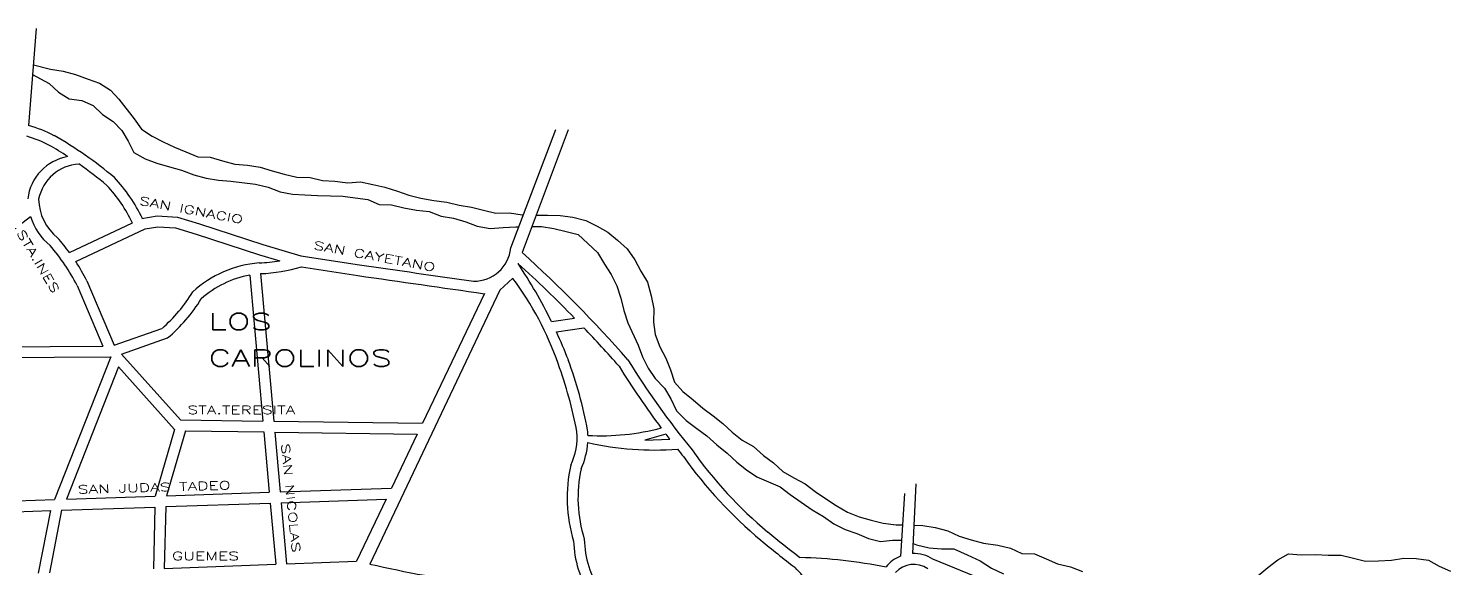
# Model space of a CAD drawing. Header units: millimetres. Extents: x 4374322 to 4409026, y 6503580 to 6534206.
# Drawn here: x 4377345 to 4379049, y 6531313 to 6531960 of the extents above; entities that cross this region are included whole.
import ezdxf

# ---------------------------------------------------------------- set-up
doc = ezdxf.new("R2010")
doc.units = ezdxf.units.MM
for name, color, linetype in [('LINEA CALLE', 252, 'Continuous'), ('NOMBRE BARRIO', 8, 'Continuous'), ('NOMBRE CALLE', 252, 'Continuous'), ('RIO', 252, 'Continuous')]:
    doc.layers.add(name, color=color, linetype=linetype)
doc.styles.add('ROMANS', font='romans')

msp = doc.modelspace()

# ---------------------------------------------------------------- linework, layer by layer
at = {"layer": 'LINEA CALLE', "transparency": 33554687}
for p, q in [((4377354.2, 6531960), (4377345.1, 6531843.7)), ((4377923, 6531697.1), (4377976.9, 6531838.9)), ((4377991.7, 6531838.5), (4377936.5, 6531691.3)), ((4377480.9, 6531732.1), (4377499.1, 6531735.4)), ((4377499.1, 6531735.4), (4377523.6, 6531733.8)), ((4377317.9, 6531711.7), (4377347.4, 6531734.5)), ((4377394.1, 6531691.3), (4377469.6, 6531726.8)), ((4377401.6, 6531680.5), (4377484.9, 6531719.6)), ((4377484.9, 6531719.6), (4377499.8, 6531722.3)), ((4377499.8, 6531722.3), (4377521.2, 6531720.9)), ((4377521.2, 6531720.9), (4377545.9, 6531713.3)), ((4377523.6, 6531733.8), (4377549.9, 6531725.7)), ((4377549.9, 6531725.7), (4377625.7, 6531701.1)), ((4377545.9, 6531713.3), (4377621.8, 6531688.7)), ((4377625.7, 6531701.1), (4377671.5, 6531687.6)), ((4377621.8, 6531688.7), (4377646.1, 6531681.6)), ((4377671.5, 6531687.6), (4377741.6, 6531676.6)), ((4377672.3, 6531674.4), (4377739.7, 6531663.8)), ((4377403.2, 6531652), (4377433.9, 6531579.1)), ((4377414.9, 6531657.5), (4377447.5, 6531580.2)), ((4377610.1, 6531664.4), (4377625.8, 6531489.3)), ((4377623, 6531666.1), (4377638.9, 6531489.2)), ((4377925.5, 6531660.5), (4377909.8, 6531646.1)), ((4377909.8, 6531646.1), (4377754.1, 6531318)), ((4377891.5, 6531642.1), (4377817, 6531486.7)), ((4377447.5, 6531580.2), (4377504.9, 6531600.5)), ((4377971.7, 6531608.7), (4377999.4, 6531612.8)), ((4377977.6, 6531596.4), (4378010.5, 6531601.3)), ((4377456.6, 6531569.6), (4377511.6, 6531589)), ((4377271.8, 6531578.3), (4377433.9, 6531579.1)), ((4377273.6, 6531565.3), (4377443.6, 6531566.2)), ((4377443.6, 6531566.2), (4377376.2, 6531395.3)), ((4377456.6, 6531569.6), (4377527.1, 6531490.7)), ((4377452.9, 6531554.2), (4377390.4, 6531395.8)), ((4377452.9, 6531554.2), (4377520.1, 6531479.1)), ((4377520.1, 6531479.1), (4377496.8, 6531399.4)), ((4377527.1, 6531490.7), (4377625.8, 6531489.3)), ((4377638.9, 6531489.2), (4377817, 6531486.7)), ((4377533.2, 6531477.6), (4377510.5, 6531399.8)), ((4377533.2, 6531477.6), (4377627, 6531476.3)), ((4377627, 6531476.3), (4377633.5, 6531404)), ((4377640, 6531476.1), (4377646.5, 6531404.4)), ((4377640, 6531476.1), (4377810.9, 6531473.8)), ((4377810.9, 6531473.8), (4377779.8, 6531408.9)), ((4378108.7, 6531473.8), (4378083.8, 6531466.4)), ((4378083.8, 6531466.4), (4378113.5, 6531467.5)), ((4378408.5, 6531414), (4378404.5, 6531330.6)), ((4377246, 6531390.9), (4377376.2, 6531395.3)), ((4377390.4, 6531395.8), (4377496.8, 6531399.4)), ((4377510.5, 6531399.8), (4377633.5, 6531404)), ((4377646.5, 6531404.4), (4377779.8, 6531408.9)), ((4377647.6, 6531391.4), (4377773.5, 6531395.7)), ((4377773.5, 6531395.7), (4377738, 6531321.6)), ((4378394.7, 6531402.7), (4378390.1, 6531327.6)), ((4377246.8, 6531377.9), (4377371.3, 6531382.1)), ((4377371.3, 6531382.1), (4377356.7, 6531306.9)), ((4377384.6, 6531382.6), (4377370, 6531307.4)), ((4377384.6, 6531382.6), (4377496.4, 6531386.3)), ((4377496.4, 6531386.3), (4377494.7, 6531312.2)), ((4377509.4, 6531386.8), (4377507.7, 6531312.7)), ((4377509.4, 6531386.8), (4377634.6, 6531391)), ((4377634.6, 6531391), (4377641.2, 6531317.9)), ((4377647.6, 6531391.4), (4377654.2, 6531318.4)), ((4377507.7, 6531312.7), (4377641.2, 6531317.9)), ((4377654.2, 6531318.4), (4377738, 6531321.6)), ((4378272.1, 6531323.9), (4378272.1, 6531323.9)), ((4378599, 6531254.3), (4378428.8, 6531324))]:
    msp.add_line(p, q, dxfattribs=at)
for centre, radius, start, end in [((4377299.9, 6531686.8), 163.3, 62.3319, 73.9265), ((4377299.9, 6531686.8), 150.3, 62.4175, 73.4278), ((4377131.5, 6531402.9), 480.3, 57.1554, 60.2967), ((4377131.5, 6531402.9), 493.3, 50.0976, 60.3242), ((4377401.7, 6531749.2), 58, 99.6758, 173.5082), ((4377408.7, 6531745), 52.6, 93.7121, 168.6615), ((4377131.5, 6531402.9), 480.3, 50.1961, 55.2464), ((4377303.1, 6531646.6), 184.8, 25.7001, 42.6539), ((4377303.1, 6531646.6), 197.8, 25.6294, 42.9047), ((4377417.5, 6531756.3), 60.4, 180.9216, 231.3836), ((4377417.5, 6531756.3), 73.4, 197.2532, 230.4285), ((4377186.3, 6531539.4), 257.4, 36.1764, 41.247), ((4377186.3, 6531539.4), 244.4, 27.4489, 40.9934), ((4377878.6, 6531701.7), 44.7, 269.6184, 354.0112), ((4376897.3, 6530539.6), 1551.3, 41.2762, 47.9408), ((4377186.3, 6531539.4), 257.4, 27.3307, 33.2418), ((4377632.1, 6531546.1), 133.3, 94.6092, 132.6048), ((4377617, 6531843.9), 164.9, 271.5284, 280.1506), ((4377616.1, 6531857.6), 191.6, 272.0615, 287.0343), ((4394164.7, 6645847.5), 115346, 261.814347, 261.882918), ((4376897.3, 6530539.6), 1538.3, 44.2398, 47.7499), ((4377434.9, 6531345.4), 597.9, 26.1242, 33.8204), ((4377632.1, 6531546.1), 120.3, 100.5473, 131.7778), ((4394164.7, 6645847.5), 115359, 261.814307, 261.890457), ((4377616.3, 6531430.9), 385.1, 19.3218, 36.5875), ((4377379.4, 6531743.9), 190.7, 311.2009, 328.4819), ((4377379.4, 6531743.9), 203.7, 310.4879, 327.9504), ((4376897.3, 6530539.6), 1538.3, 41.3165, 43.6443), ((4377434.9, 6531345.4), 597.9, 21.3038, 24.8207), ((4377490.8, 6531379.5), 520.5, 10.7563, 20.0997), ((4377490.8, 6531379.5), 533.5, 10.6888, 20.0812), ((4378919.6, 6532091.8), 1019.6, 211.7589, 216.7994), ((4378919.6, 6532091.8), 1006.6, 211.6974, 219.2591), ((4378031.5, 6531752.3), 280.5, 266.734, 284.8133), ((4377925.5, 6531469.9), 77, 334.2689, 5.0295), ((4377925.5, 6531469.9), 90, 335.2748, 355.9576), ((4377925.5, 6531469.9), 90, 1.4901, 5.457), ((4378095, 6531819.3), 364.6, 257.3792, 274.3699), ((4378919.6, 6532091.8), 1019.6, 217.3123, 217.7556), ((4378919.6, 6532091.8), 1019.6, 218.5964, 219.2342), ((4378564.8, 6531756), 533.6, 215.398, 230.1333), ((4378564.8, 6531756), 520.6, 215.3503, 230.1333), ((4378169.7, 6531397.3), 179.2, 167.3814, 196.7781), ((4378169.7, 6531397.3), 166.2, 167.8666, 197.351), ((4378132.2, 6531351), 134.2, 182.3166, 211.5934), ((4378132.2, 6531351), 121.2, 181.5412, 213.0261), ((4378909.4, 6532168.7), 1071.2, 230.1333, 232.9206), ((4378909.4, 6532168.7), 1058.2, 230.1333, 232.7883), ((4378251.9, 6530696.7), 629.4, 78.9367, 88.3967), ((4378406, 6531288.1), 42.5, 111.8935, 141.4416), ((4378406, 6531288.1), 42.5, 57.4978, 91.9425), ((4378104.7, 6532845.1), 1566.8, 257.0706, 266.8265), ((4378171.5, 6531221.3), 130.7, 21.6183, 45.1993), ((4378451.1, 6531283), 84.5, 157.9836, 158.122), ((4378406, 6531288.1), 29.5, 55.4464, 137.9441)]:
    msp.add_arc(centre, radius, start, end, dxfattribs=at)
at = {"layer": 'RIO', "transparency": 33554687}
for p, q in [((4377350.8, 6531916.3), (4377371.5, 6531911.3)), ((4377371.5, 6531911.3), (4377386.4, 6531908.9)), ((4377386.4, 6531908.9), (4377401.3, 6531904.9)), ((4377349.9, 6531904.8), (4377369.7, 6531893.9)), ((4377369.7, 6531893.9), (4377380.8, 6531883.6)), ((4377401.3, 6531904.9), (4377416.3, 6531899.3)), ((4377416.3, 6531899.3), (4377430.2, 6531894.3)), ((4377430.2, 6531894.3), (4377443.3, 6531886.1)), ((4377380.8, 6531883.6), (4377393.8, 6531875.5)), ((4377393.8, 6531875.5), (4377408.7, 6531873.5)), ((4377408.7, 6531873.5), (4377422.6, 6531867.5)), ((4377443.3, 6531886.1), (4377453.4, 6531875.3)), ((4377453.4, 6531875.3), (4377471.6, 6531851.6)), ((4377422.6, 6531867.5), (4377433.8, 6531856.7)), ((4377433.8, 6531856.7), (4377446.3, 6531848.5)), ((4377446.3, 6531848.5), (4377456.9, 6531837.7)), ((4377456.9, 6531837.7), (4377464.5, 6531824.8)), ((4377471.6, 6531851.6), (4377480.2, 6531839.1)), ((4377480.2, 6531839.1), (4377493.3, 6531831)), ((4377464.5, 6531824.8), (4377471.2, 6531811.3)), ((4377493.3, 6531831), (4377506.3, 6531823.9)), ((4377506.3, 6531823.9), (4377519.8, 6531817.8)), ((4377471.2, 6531811.3), (4377484.7, 6531803.6)), ((4377484.7, 6531803.6), (4377498.6, 6531798.6)), ((4377519.8, 6531817.8), (4377533.7, 6531812.2)), ((4377533.7, 6531812.2), (4377547.7, 6531806.1)), ((4377547.7, 6531806.1), (4377562.5, 6531805.7)), ((4377562.5, 6531805.7), (4377577.4, 6531801.2)), ((4377498.6, 6531798.6), (4377514.1, 6531794.1)), ((4377514.1, 6531794.1), (4377528.5, 6531790.1)), ((4377528.5, 6531790.1), (4377543, 6531784.5)), ((4377577.4, 6531801.2), (4377592.3, 6531797.2)), ((4377592.3, 6531797.2), (4377607.6, 6531796.3)), ((4377607.6, 6531796.3), (4377622.5, 6531793.8)), ((4377622.5, 6531793.8), (4377636.9, 6531789.3)), ((4377636.9, 6531789.3), (4377651.3, 6531785.2)), ((4377543, 6531784.5), (4377557.9, 6531780.5)), ((4377557.9, 6531780.5), (4377572.7, 6531778.1)), ((4377572.7, 6531778.1), (4377587.5, 6531777.1)), ((4377587.5, 6531777.1), (4377617.2, 6531773.2)), ((4377617.2, 6531773.2), (4377632.1, 6531769.7)), ((4377632.1, 6531769.7), (4377646.6, 6531764.2)), ((4377651.3, 6531785.2), (4377666.7, 6531781.8)), ((4377666.7, 6531781.8), (4377682.5, 6531781.4)), ((4377682.5, 6531781.4), (4377697.4, 6531777.9)), ((4377697.4, 6531777.9), (4377712.2, 6531776.9)), ((4377712.2, 6531776.9), (4377727.6, 6531775)), ((4377727.6, 6531775), (4377742.8, 6531776.1)), ((4377742.8, 6531776.1), (4377757.7, 6531773.1)), ((4377757.7, 6531773.1), (4377772, 6531769.6)), ((4377772, 6531769.6), (4377787, 6531765.1)), ((4377646.6, 6531764.2), (4377661.4, 6531761.2)), ((4377661.4, 6531761.2), (4377676.2, 6531760.7)), ((4377676.2, 6531760.7), (4377691.5, 6531759.8)), ((4377691.5, 6531759.8), (4377706.8, 6531759.4)), ((4377706.8, 6531759.4), (4377721.6, 6531759)), ((4377721.6, 6531759), (4377736.4, 6531757)), ((4377736.4, 6531757), (4377751.8, 6531755.1)), ((4377751.8, 6531755.1), (4377765.2, 6531749)), ((4377787, 6531765.1), (4377800.9, 6531760.1)), ((4377800.9, 6531760.1), (4377815.3, 6531756.6)), ((4377815.3, 6531756.6), (4377830.7, 6531753.6)), ((4377830.7, 6531753.6), (4377846.5, 6531751.7)), ((4377846.5, 6531751.7), (4377860.9, 6531748.2)), ((4377765.2, 6531749), (4377780, 6531748.5)), ((4377780, 6531748.5), (4377794.9, 6531745)), ((4377794.9, 6531745), (4377809.8, 6531742.1)), ((4377809.8, 6531742.1), (4377825.1, 6531740.6)), ((4377825.1, 6531740.6), (4377839.6, 6531735.1)), ((4377839.6, 6531735.1), (4377854.4, 6531732.6)), ((4377860.9, 6531748.2), (4377875.8, 6531745.7)), ((4377875.8, 6531745.7), (4377890.2, 6531742.2)), ((4377890.2, 6531742.2), (4377905.1, 6531738.7)), ((4377905.1, 6531738.7), (4377921.4, 6531738.8)), ((4377921.4, 6531738.8), (4377936.7, 6531736.4)), ((4377936.7, 6531736.4), (4377937.9, 6531736.3)), ((4377953.3, 6531736), (4377966.8, 6531736)), ((4377966.8, 6531736), (4377982, 6531735.6)), ((4377982, 6531735.6), (4377997.4, 6531733.7)), ((4377854.4, 6531732.6), (4377868.9, 6531728.1)), ((4377868.9, 6531728.1), (4377882.8, 6531723)), ((4377882.8, 6531723), (4377898.2, 6531720.1)), ((4377898.2, 6531720.1), (4377913.9, 6531721.2)), ((4377913.9, 6531721.2), (4377929.1, 6531722.3)), ((4377929.1, 6531722.3), (4377932.6, 6531722.3)), ((4377948.2, 6531722.4), (4377959.7, 6531722.5)), ((4377959.7, 6531722.5), (4377974.5, 6531720)), ((4377974.5, 6531720), (4377989.4, 6531716.5)), ((4377997.4, 6531733.7), (4378012.8, 6531729.7)), ((4378012.8, 6531729.7), (4378026.3, 6531723.1)), ((4378026.3, 6531723.1), (4378039.3, 6531716)), ((4377989.4, 6531716.5), (4378003.8, 6531713)), ((4378003.8, 6531713), (4378027, 6531691.5)), ((4378039.3, 6531716), (4378050.9, 6531706.2)), ((4378050.9, 6531706.2), (4378062.5, 6531696)), ((4378027, 6531691.5), (4378035.2, 6531677.6)), ((4378062.5, 6531696), (4378071.7, 6531682.6)), ((4378035.2, 6531677.6), (4378043.4, 6531665.1)), ((4378071.7, 6531682.6), (4378078.8, 6531669.1)), ((4378078.8, 6531669.1), (4378087, 6531655.7)), ((4378043.4, 6531665.1), (4378050, 6531651.6)), ((4378050, 6531651.6), (4378054.7, 6531636.5)), ((4378087, 6531655.7), (4378091.2, 6531639.5)), ((4378054.7, 6531636.5), (4378058.3, 6531621.9)), ((4378091.2, 6531639.5), (4378094.3, 6531623.8)), ((4378058.3, 6531621.9), (4378063.4, 6531607.3)), ((4378094.3, 6531623.8), (4378094, 6531608)), ((4378063.4, 6531607.3), (4378075.7, 6531580.3)), ((4378094, 6531608), (4378096.1, 6531593.3)), ((4378096.1, 6531593.3), (4378101.7, 6531578.2)), ((4378075.7, 6531580.3), (4378080.9, 6531566.2)), ((4378080.9, 6531566.2), (4378087.5, 6531552.7)), ((4378101.7, 6531578.2), (4378108.9, 6531564.7)), ((4378108.9, 6531564.7), (4378114.5, 6531550.7)), ((4378087.5, 6531552.7), (4378096.1, 6531540.3)), ((4378114.5, 6531550.7), (4378119.2, 6531536.1)), ((4378096.1, 6531540.3), (4378107.3, 6531529)), ((4378119.2, 6531536.1), (4378129.3, 6531524.8)), ((4378107.3, 6531529), (4378114.9, 6531516)), ((4378114.9, 6531516), (4378121.6, 6531501.5)), ((4378129.3, 6531524.8), (4378141.4, 6531515)), ((4378141.4, 6531515), (4378153, 6531504.8)), ((4378121.6, 6531501.5), (4378133.2, 6531490.2)), ((4378153, 6531504.8), (4378165.6, 6531495.6)), ((4378133.2, 6531490.2), (4378145.8, 6531480.5)), ((4378145.8, 6531480.5), (4378157.9, 6531471.8)), ((4378165.6, 6531495.6), (4378177.1, 6531486.4)), ((4378177.1, 6531486.4), (4378188.2, 6531476.1)), ((4378157.9, 6531471.8), (4378170, 6531461.1)), ((4378188.2, 6531476.1), (4378200.3, 6531466.4)), ((4378200.3, 6531466.4), (4378213.8, 6531458.8)), ((4378170, 6531461.1), (4378182.1, 6531450.9)), ((4378182.1, 6531450.9), (4378193.7, 6531440.1)), ((4378213.8, 6531458.8), (4378226, 6531448)), ((4378226, 6531448), (4378238, 6531439.3)), ((4378193.7, 6531440.1), (4378205.3, 6531430.9)), ((4378205.3, 6531430.9), (4378217.8, 6531422.7)), ((4378238, 6531439.3), (4378249.1, 6531429.1)), ((4378249.1, 6531429.1), (4378262.1, 6531421.4)), ((4378217.8, 6531422.7), (4378245.8, 6531410.6)), ((4378262.1, 6531421.4), (4378275.7, 6531414.3)), ((4378275.7, 6531414.3), (4378287.7, 6531405.1)), ((4378245.8, 6531410.6), (4378257.8, 6531401.4)), ((4378257.8, 6531401.4), (4378284, 6531383)), ((4378287.7, 6531405.1), (4378300.3, 6531396.4)), ((4378300.3, 6531396.4), (4378312.8, 6531388.2)), ((4378284, 6531383), (4378297.6, 6531374.9)), ((4378312.8, 6531388.2), (4378326.4, 6531380.1)), ((4378326.4, 6531380.1), (4378340.3, 6531374.5)), ((4378297.6, 6531374.9), (4378310.1, 6531366.2)), ((4378310.1, 6531366.2), (4378323.6, 6531359.6)), ((4378323.6, 6531359.6), (4378337.6, 6531354.5)), ((4378340.3, 6531374.5), (4378354.7, 6531370.5)), ((4378354.7, 6531370.5), (4378369.1, 6531367)), ((4378369.1, 6531367), (4378385, 6531365.1)), ((4378385, 6531365.1), (4378392.4, 6531364.9)), ((4378337.6, 6531354.5), (4378351.5, 6531348.5)), ((4378351.5, 6531348.5), (4378365.9, 6531345)), ((4378365.9, 6531345), (4378380.6, 6531346.6)), ((4378380.6, 6531346.6), (4378391.3, 6531346.6))]:
    msp.add_line(p, q, dxfattribs=at)
for points in [[(4378406.2, 6531364.5), (4378416.6, 6531364.3), (4378431.4, 6531361.8), (4378446.8, 6531357.9), (4378460.3, 6531351.3), (4378474.7, 6531347.2), (4378489.7, 6531343.2), (4378506.5, 6531340.8), (4378522, 6531336.9), (4378535.4, 6531330.8), (4378550.7, 6531330.4), (4378564.7, 6531324.3), (4378578.2, 6531318.2), (4378593.6, 6531314.7), (4378608.1, 6531309.2)], [(4378405.1, 6531342.8), (4378409.3, 6531341.1), (4378424.2, 6531337.6), (4378439.1, 6531336.1), (4378453.8, 6531336.2), (4378469.9, 6531329.2), (4378485.4, 6531321.7), (4378499, 6531313), (4378513.5, 6531306.4)], [(4378818.4, 6531303.7), (4378830.3, 6531313.9), (4378842.1, 6531323), (4378855.1, 6531330.2), (4378870.4, 6531329.2), (4378887.7, 6531329.4), (4378902.5, 6531328.5), (4378918.2, 6531328.6), (4378933.1, 6531325.1), (4378947.5, 6531321.6), (4378962.8, 6531321.7), (4378978.5, 6531322.8), (4378993.2, 6531324.9), (4379007.9, 6531324.5), (4379022.8, 6531322.5), (4379035.8, 6531315.4), (4379049.3, 6531309.3)]]:
    msp.add_lwpolyline(points, dxfattribs=at)

# ---------------------------------------------------------------- texts
at = {"layer": 'NOMBRE BARRIO', "transparency": 33554687, "style": 'ROMANS', "width": 1.5}
for s, p in [('LOS', (4377560.8, 6531598.6)), ('CAROLINOS', (4377560.8, 6531554.9))]:
    msp.add_text(s, height=20, dxfattribs=at).set_placement(p)
at = {"layer": 'NOMBRE CALLE', "transparency": 33554687, "style": 'ROMANS', "width": 1.5}
for s, rotation, p in [('SAN IGNACIO', 349.4314, (4377477, 6531748.9)), ('STA.INES', 300.7943, (4377330.3, 6531715)), ('SAN CAYETANO', 349.4314, (4377686, 6531695.6)), ('SAN NICOLAS', 275.8369, (4377647.7, 6531461.9)), ('SAN JUDAS TADEO', 1.6532, (4377404.1, 6531402.3))]:
    msp.add_text(s, height=10, rotation=rotation, dxfattribs=at).set_placement(p)
for s, p in [('STA.TERESITA', (4377535.5, 6531497.8)), ('GUEMES', (4377516.9, 6531322.7))]:
    msp.add_text(s, height=10, dxfattribs=at).set_placement(p)

doc.saveas('drawing.dxf')
